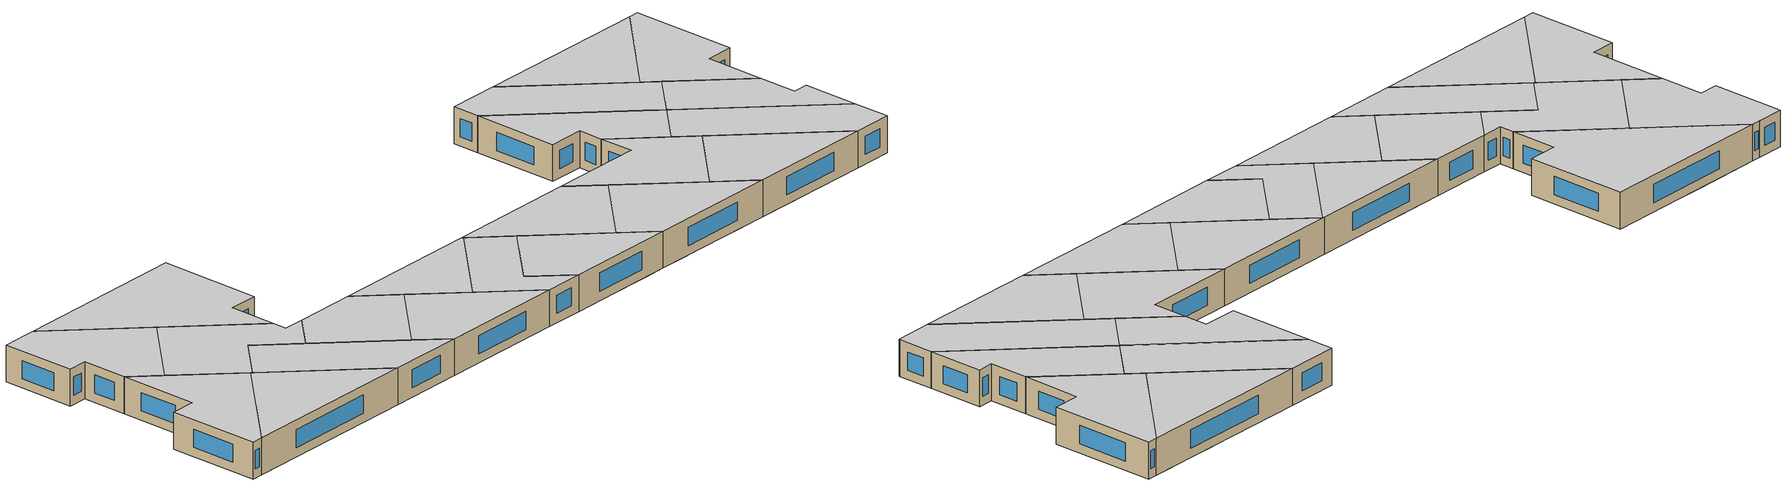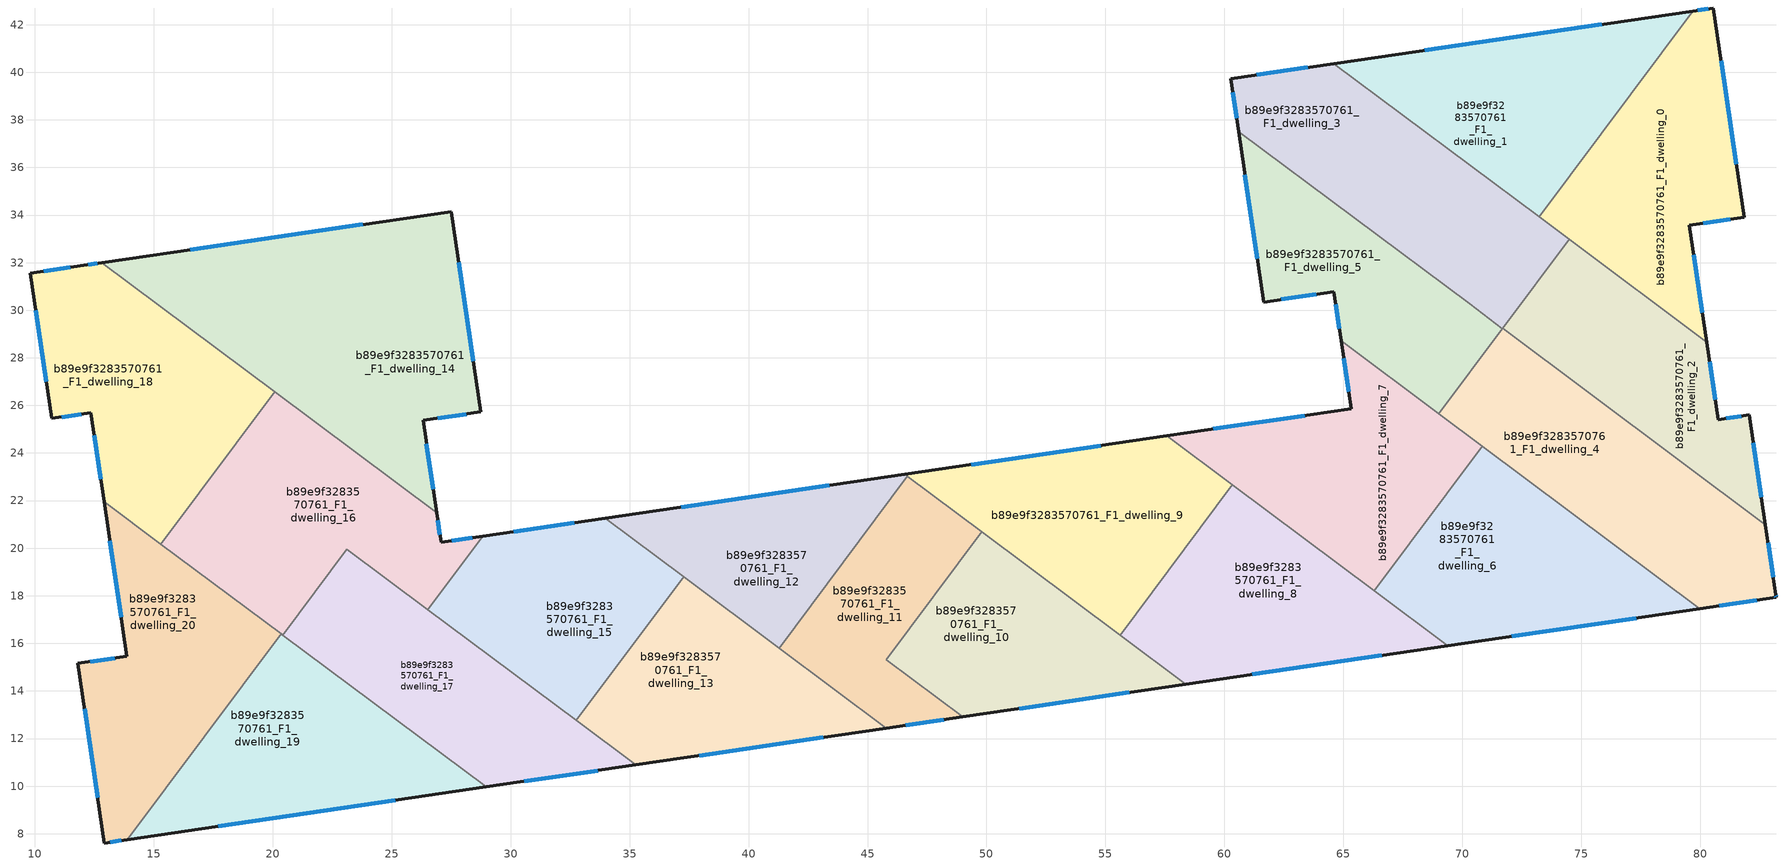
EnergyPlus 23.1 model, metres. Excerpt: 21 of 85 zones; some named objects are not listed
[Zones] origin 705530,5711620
b89e9f3283570761_F1_dwelling_0
 floor to b89e9f3283570761_F0_dwelling_0 (EU_floor_Construction): 80.55,42.7 81.84,33.9 79.55,33.56 78.46,40.95 79.68,42.57 z3
 floor to b89e9f3283570761_F0_dwelling_1 (EU_floor_Construction): 78.46,40.95 79.54,33.56 80.27,28.66 77.64,30.63 76.51,38.33 z3
 floor to b89e9f3283570761_F0_dwelling_3 (EU_floor_Construction): 74.69,35.89 75.19,32.45 73.22,33.92 z3
 floor to b89e9f3283570761_F0_dwelling_2 (EU_floor_Construction): 76.51,38.33 77.64,30.63 75.19,32.45 74.69,35.89 z3
 wall outside (EU_wall_Construction): 80.27,28.66 79.54,33.56 81.84,33.9 80.55,42.7 79.68,42.57 z3:6
 wall to b89e9f3283570761_F1_dwelling_1 (EU_wall_Construction): 79.68,42.57 73.22,33.92 z3:6
 wall to b89e9f3283570761_F1_dwelling_2 (EU_wall_Construction): 74.49,32.98 80.27,28.66 z3:6
 wall to b89e9f3283570761_F1_dwelling_3 (EU_wall_Construction): 73.22,33.92 74.49,32.98 z3:6
 window (EU_Window_Construction): 80.33,42.67 79.9,42.61 / 81.51,36.13 80.87,40.48 / 80.12,33.65 81.26,33.81 / 80.08,29.9 79.73,32.32 z3.76:5.24
 ceiling to b89e9f3283570761_F2_dwelling_0 (EU_floor_Construction): 80.27,28.66 79.54,33.56 81.84,33.9 80.55,42.7 79.68,42.57 73.22,33.92 z6
b89e9f3283570761_F1_dwelling_1
 floor to b89e9f3283570761_F0_dwelling_4 (EU_floor_Construction): 71.73,41.41 72.78,34.25 69.33,36.82 68.73,40.97 z3
 floor to b89e9f3283570761_F0_dwelling_0 (EU_floor_Construction): 79.68,42.57 78.46,40.95 78.26,42.37 z3
 floor to b89e9f3283570761_F0_dwelling_3 (EU_floor_Construction): 73.83,41.72 74.69,35.89 73.22,33.92 72.78,34.25 71.73,41.41 z3
 floor to b89e9f3283570761_F0_dwelling_5 (EU_floor_Construction): 68.73,40.97 69.33,36.82 65.78,39.48 65.63,40.51 z3
 floor to b89e9f3283570761_F0_dwelling_2 (EU_floor_Construction): 75.96,42.03 76.51,38.33 74.69,35.89 73.83,41.72 z3
 floor to b89e9f3283570761_F0_dwelling_6 (EU_floor_Construction): 65.63,40.51 65.78,39.48 64.59,40.36 z3
 floor to b89e9f3283570761_F0_dwelling_1 (EU_floor_Construction): 78.26,42.37 78.46,40.95 76.51,38.33 75.96,42.03 z3
 wall outside (EU_wall_Construction): 79.68,42.57 64.59,40.36 z3:6
 wall to b89e9f3283570761_F1_dwelling_3 (EU_wall_Construction): 64.59,40.36 73.22,33.92 z3:6
 window (EU_Window_Construction): 75.86,42.02 68.41,40.92 z3.76:5.24
 ceiling to b89e9f3283570761_F2_dwelling_1 (EU_floor_Construction): 73.22,33.92 79.68,42.57 64.59,40.36 z6
b89e9f3283570761_F1_dwelling_10
 floor to b89e9f3283570761_F0_dwelling_11 (EU_floor_Construction): 51.28,19.59 52.19,13.38 49.01,12.91 47.91,13.73 47.36,17.44 49.79,20.7 z3
 floor to b89e9f3283570761_F0_dwelling_10 (EU_floor_Construction): 56.14,15.96 56.43,14 52.19,13.38 51.28,19.59 z3
 floor to b89e9f3283570761_F0_dwelling_12 (EU_floor_Construction): 47.36,17.44 47.91,13.73 45.78,15.32 z3
 floor adiabatic (EU_floor_Construction): 58.38,14.29 56.43,14 56.14,15.96 z3
 wall outside (EU_wall_Construction): 49.01,12.91 58.38,14.29 z3:6
 wall to b89e9f3283570761_F1_dwelling_11 (EU_wall_Construction): 49.79,20.7 45.78,15.32 49.01,12.91 z3:6
 wall to b89e9f3283570761_F1_dwelling_9 (EU_wall_Construction): 55.62,16.34 49.79,20.7 z3:6
 wall to b89e9f3283570761_F1_dwelling_8 (EU_wall_Construction): 58.38,14.29 55.62,16.34 z3:6
 window (EU_Window_Construction): 51.37,13.26 56.01,13.94 z3.76:5.24
 ceiling to b89e9f3283570761_F2_dwelling_10 (EU_floor_Construction): 58.38,14.29 49.79,20.7 45.78,15.32 49.01,12.91 z6
b89e9f3283570761_F1_dwelling_11
 floor to b89e9f3283570761_F0_dwelling_12 (EU_floor_Construction): 46.57,22.88 47.36,17.44 45.78,15.32 47.91,13.73 48.05,12.77 45.79,12.44 43.61,14.06 43.02,18.13 z3
 floor adiabatic (EU_floor_Construction): 49.01,12.91 48.05,12.77 47.91,13.73 z3; 49.79,20.7 47.36,17.44 46.57,22.88 46.67,23.02 z3
 floor to b89e9f3283570761_F0_dwelling_13 (EU_floor_Construction): 43.02,18.13 43.61,14.06 41.29,15.8 z3
 wall outside (EU_wall_Construction): 45.79,12.44 49.01,12.91 z3:6
 wall to b89e9f3283570761_F1_dwelling_12 (EU_wall_Construction): 46.67,23.02 41.29,15.8 z3:6
 wall to b89e9f3283570761_F1_dwelling_13 (EU_wall_Construction): 41.29,15.8 45.79,12.44 z3:6
 wall to b89e9f3283570761_F1_dwelling_9 (EU_wall_Construction): 49.79,20.7 46.67,23.02 z3:6
 window (EU_Window_Construction): 46.61,12.56 48.19,12.79 z3.76:5.24
 ceiling to b89e9f3283570761_F2_dwelling_11 (EU_floor_Construction): 49.01,12.91 45.78,15.32 49.79,20.7 46.67,23.02 41.29,15.8 45.79,12.44 z6
b89e9f3283570761_F1_dwelling_12
 floor to b89e9f3283570761_F0_dwelling_13 (EU_floor_Construction): 42.38,22.49 43.02,18.13 41.29,15.8 38.89,17.59 38.26,21.88 z3
 floor to b89e9f3283570761_F0_dwelling_14 (EU_floor_Construction): 38.26,21.88 38.89,17.59 34.11,21.16 34.09,21.27 z3
 floor to b89e9f3283570761_F0_dwelling_12 (EU_floor_Construction): 46.53,23.1 46.57,22.88 43.02,18.13 42.38,22.49 z3
 floor adiabatic (EU_floor_Construction): 46.67,23.02 46.57,22.88 46.53,23.1 46.56,23.1 z3
 wall outside (EU_wall_Construction): 46.56,23.1 33.98,21.26 z3:6
 wall to b89e9f3283570761_F1_dwelling_15 (EU_wall_Construction): 33.98,21.26 37.27,18.8 z3:6
 wall to b89e9f3283570761_F1_dwelling_13 (EU_wall_Construction): 37.27,18.8 41.28,15.8 z3:6
 wall to b89e9f3283570761_F1_dwelling_9 (EU_wall_Construction): 46.67,23.02 46.56,23.1 z3:6
 window (EU_Window_Construction): 43.38,22.64 37.16,21.72 z3.76:5.24
 ceiling to b89e9f3283570761_F2_dwelling_12 (EU_floor_Construction): 41.29,15.8 46.67,23.02 46.56,23.1 33.98,21.26 z6
b89e9f3283570761_F1_dwelling_13
 floor to b89e9f3283570761_F0_dwelling_14 (EU_floor_Construction): 38.89,17.59 39.78,11.55 35.61,10.94 34.92,15.66 37.27,18.8 z3
 floor to b89e9f3283570761_F0_dwelling_13 (EU_floor_Construction): 43.61,14.06 43.89,12.16 39.78,11.55 38.89,17.59 z3
 floor to b89e9f3283570761_F0_dwelling_12 (EU_floor_Construction): 45.79,12.44 43.89,12.16 43.61,14.06 z3
 floor to b89e9f3283570761_F0_dwelling_15 (EU_floor_Construction): 34.92,15.66 35.61,10.94 35.26,10.89 32.76,12.76 z3
 wall outside (EU_wall_Construction): 35.26,10.89 45.79,12.44 z3:6
 wall to b89e9f3283570761_F1_dwelling_15 (EU_wall_Construction): 37.27,18.8 32.76,12.76 z3:6
 wall to b89e9f3283570761_F1_dwelling_17 (EU_wall_Construction): 32.76,12.76 35.26,10.89 z3:6
 window (EU_Window_Construction): 37.93,11.28 43.13,12.05 z3.76:5.24
 ceiling to b89e9f3283570761_F2_dwelling_13 (EU_floor_Construction): 45.79,12.44 37.27,18.8 32.76,12.76 35.26,10.89 z6
b89e9f3283570761_F1_dwelling_14
 floor to b89e9f3283570761_F0_dwelling_17 (EU_floor_Construction): 27.5,34.15 28.74,25.72 26.32,25.37 26.89,21.49 23.71,23.87 22.31,33.39 z3
 floor to b89e9f3283570761_F0_dwelling_18 (EU_floor_Construction): 22.31,33.39 23.71,23.87 19.51,27 18.65,32.85 18.68,32.85 z3
 floor to b89e9f3283570761_F0_dwelling_19 (EU_floor_Construction): 18.65,32.85 19.51,27 15.29,30.15 14.97,32.31 z3
 floor adiabatic (EU_floor_Construction): 18.68,32.85 18.65,32.85 14.97,32.31 15.29,30.15 12.82,32 z3
 wall outside (EU_wall_Construction): 26.89,21.49 26.32,25.37 28.74,25.72 27.5,34.15 12.82,32 z3:6
 wall to b89e9f3283570761_F1_dwelling_18 (EU_wall_Construction): 12.82,32 20.08,26.57 z3:6
 wall to b89e9f3283570761_F1_dwelling_16 (EU_wall_Construction): 20.08,26.57 26.89,21.49 z3:6
 window (EU_Window_Construction): 28.43,27.85 27.81,32.02 / 26.93,25.46 28.13,25.63 / 26.75,22.47 26.46,24.39 / 23.79,33.6 16.53,32.54 z3.76:5.24
 ceiling to b89e9f3283570761_F2_dwelling_14 (EU_floor_Construction): 26.89,21.49 26.32,25.37 28.74,25.72 27.5,34.15 12.82,32 z6
b89e9f3283570761_F1_dwelling_15
 floor to b89e9f3283570761_F0_dwelling_15 (EU_floor_Construction): 34.11,21.16 34.92,15.66 32.76,12.76 31.58,13.64 30.54,20.75 33.98,21.26 z3
 floor to b89e9f3283570761_F0_dwelling_16 (EU_floor_Construction): 30.54,20.75 31.58,13.64 27.61,16.6 27.33,18.5 28.82,20.5 z3
 floor to b89e9f3283570761_F0_dwelling_14 (EU_floor_Construction): 37.27,18.8 34.92,15.66 34.11,21.16 z3
 floor to b89e9f3283570761_F0_dwelling_17 (EU_floor_Construction): 27.33,18.5 27.61,16.6 26.52,17.42 z3
 wall outside (EU_wall_Construction): 33.98,21.26 28.82,20.5 z3:6
 wall to b89e9f3283570761_F1_dwelling_16 (EU_wall_Construction): 28.82,20.5 26.52,17.42 z3:6
 wall to b89e9f3283570761_F1_dwelling_17 (EU_wall_Construction): 26.52,17.42 32.76,12.76 z3:6
 window (EU_Window_Construction): 32.68,21.07 30.13,20.69 z3.76:5.24
 ceiling to b89e9f3283570761_F2_dwelling_15 (EU_floor_Construction): 32.76,12.76 37.27,18.8 33.98,21.26 28.82,20.5 26.52,17.42 z6
b89e9f3283570761_F1_dwelling_16
 floor to b89e9f3283570761_F0_dwelling_18 (EU_floor_Construction): 23.71,23.87 24.42,18.98 23.12,19.96 20.96,17.07 19.65,26 20.08,26.58 z3
 floor to b89e9f3283570761_F0_dwelling_19 (EU_floor_Construction): 19.65,26 20.96,17.07 20.43,16.35 16.93,18.96 16.51,21.8 z3
 floor to b89e9f3283570761_F0_dwelling_17 (EU_floor_Construction): 26.89,21.49 27.33,18.5 26.52,17.42 24.42,18.98 23.71,23.87 z3
 floor to b89e9f3283570761_F0_dwelling_20 (EU_floor_Construction): 16.51,21.8 16.93,18.96 15.3,20.18 z3
 floor to b89e9f3283570761_F0_dwelling_16 (EU_floor_Construction): 28.82,20.5 27.33,18.5 26.89,21.49 27.08,20.24 z3
 wall outside (EU_wall_Construction): 28.82,20.5 27.08,20.24 26.89,21.49 z3:6
 wall to b89e9f3283570761_F1_dwelling_17 (EU_wall_Construction): 20.43,16.35 23.12,19.96 26.52,17.42 z3:6
 wall to b89e9f3283570761_F1_dwelling_18 (EU_wall_Construction): 20.08,26.58 15.3,20.17 z3:6
 wall to b89e9f3283570761_F1_dwelling_20 (EU_wall_Construction): 15.3,20.17 20.35,16.4 z3:6
 wall to b89e9f3283570761_F1_dwelling_19 (EU_wall_Construction): 20.35,16.4 20.43,16.35 z3:6
 window (EU_Window_Construction): 27.03,20.56 26.94,21.17 / 28.38,20.44 27.52,20.31 z3.76:5.24
 ceiling to b89e9f3283570761_F2_dwelling_16 (EU_floor_Construction): 26.52,17.42 28.82,20.5 27.08,20.24 26.89,21.49 20.08,26.58 15.3,20.17 20.43,16.35 23.12,19.96 z6
b89e9f3283570761_F1_dwelling_17
 floor to b89e9f3283570761_F0_dwelling_16 (EU_floor_Construction): 31.58,13.64 32.05,10.42 28.97,9.97 28.53,10.3 27.61,16.6 z3
 floor to b89e9f3283570761_F0_dwelling_17 (EU_floor_Construction): 27.61,16.6 28.53,10.3 25.35,12.67 24.42,18.98 z3
 floor to b89e9f3283570761_F0_dwelling_15 (EU_floor_Construction): 35.26,10.89 32.05,10.42 31.58,13.64 z3
 floor to b89e9f3283570761_F0_dwelling_19 (EU_floor_Construction): 20.96,17.07 21.15,15.81 20.43,16.35 z3
 floor to b89e9f3283570761_F0_dwelling_18 (EU_floor_Construction): 24.42,18.98 25.35,12.67 21.15,15.81 20.96,17.07 23.12,19.96 z3
 wall outside (EU_wall_Construction): 28.97,9.97 35.26,10.89 z3:6
 wall to b89e9f3283570761_F1_dwelling_19 (EU_wall_Construction): 20.43,16.35 28.97,9.97 z3:6
 window (EU_Window_Construction): 30.56,10.2 33.67,10.66 z3.76:5.24
 ceiling to b89e9f3283570761_F2_dwelling_17 (EU_floor_Construction): 35.26,10.89 23.12,19.96 20.43,16.35 28.97,9.97 z6
b89e9f3283570761_F1_dwelling_18
 floor to b89e9f3283570761_F0_dwelling_20 (EU_floor_Construction): 15.29,30.15 16.51,21.8 15.3,20.17 12.91,21.96 12.43,25.24 12.41,25.35 12.39,25.52 12.36,25.68 10.72,25.45 9.82,31.55 12.07,31.89 12.82,32 z3
 floor to b89e9f3283570761_F0_dwelling_19 (EU_floor_Construction): 19.51,27 19.65,26 16.51,21.8 15.29,30.15 z3
 floor to b89e9f3283570761_F0_dwelling_18 (EU_floor_Construction): 20.08,26.57 19.65,26 19.51,27 z3
 wall outside (EU_wall_Construction): 12.82,32 12.07,31.89 9.82,31.55 10.72,25.45 12.36,25.68 12.91,21.96 z3:6
 wall to b89e9f3283570761_F1_dwelling_20 (EU_wall_Construction): 12.91,21.96 15.3,20.18 z3:6
 window (EU_Window_Construction): 11.13,25.51 11.95,25.62 / 10.05,30.01 10.49,26.99 / 11.5,31.8 10.39,31.63 / 12.63,31.97 12.26,31.91 / 12.5,24.74 12.77,22.9 z3.76:5.24
 ceiling to b89e9f3283570761_F2_dwelling_18 (EU_floor_Construction): 15.3,20.17 20.08,26.58 12.82,32 12.07,31.89 9.82,31.55 10.72,25.45 12.36,25.68 12.91,21.96 z6
b89e9f3283570761_F1_dwelling_19
 floor to b89e9f3283570761_F0_dwelling_19 (EU_floor_Construction): 21.15,15.81 22.15,8.97 18.48,8.43 17.81,13 20.35,16.41 z3
 floor to b89e9f3283570761_F0_dwelling_21 (EU_floor_Construction): 15.83,10.34 16.16,8.08 13.89,7.75 z3
 floor to b89e9f3283570761_F0_dwelling_18 (EU_floor_Construction): 25.35,12.67 25.82,9.5 22.15,8.97 21.15,15.81 z3
 floor adiabatic (EU_floor_Construction): 28.97,9.97 25.82,9.5 25.35,12.67 z3
 floor to b89e9f3283570761_F0_dwelling_20 (EU_floor_Construction): 17.81,13 18.48,8.43 16.16,8.08 15.83,10.34 z3
 wall outside (EU_wall_Construction): 13.89,7.75 28.97,9.97 z3:6
 wall to b89e9f3283570761_F1_dwelling_20 (EU_wall_Construction): 20.35,16.41 13.89,7.75 z3:6
 window (EU_Window_Construction): 17.71,8.31 25.16,9.41 z3.76:5.24
 ceiling to b89e9f3283570761_F2_dwelling_19 (EU_floor_Construction): 28.97,9.97 20.35,16.41 13.89,7.75 z6
b89e9f3283570761_F1_dwelling_2
 floor to b89e9f3283570761_F0_dwelling_1 (EU_floor_Construction): 80.27,28.66 80.75,25.4 82.05,25.6 82.73,20.98 78.6,24.07 77.64,30.63 z3
 floor adiabatic (EU_floor_Construction): 77.64,30.63 78.6,24.07 76.15,25.9 75.19,32.45 z3; 73.22,31.28 73.75,27.7 71.69,29.23 z3
 floor to b89e9f3283570761_F0_dwelling_3 (EU_floor_Construction): 75.19,32.45 76.15,25.9 73.75,27.7 73.22,31.28 74.49,32.98 z3
 wall outside (EU_wall_Construction): 82.73,20.98 82.05,25.6 80.75,25.4 80.27,28.66 z3:6
 wall to b89e9f3283570761_F1_dwelling_4 (EU_wall_Construction): 71.69,29.23 82.73,20.98 z3:6
 wall to b89e9f3283570761_F1_dwelling_3 (EU_wall_Construction): 74.49,32.98 71.69,29.23 z3:6
 window (EU_Window_Construction): 80.63,26.23 80.39,27.84 / 81.72,25.55 81.08,25.45 / 82.56,22.15 82.23,24.43 z3.76:5.24
 ceiling to b89e9f3283570761_F2_dwelling_2 (EU_floor_Construction): 82.73,20.98 82.05,25.6 80.75,25.4 80.27,28.66 74.49,32.98 71.69,29.23 z6
b89e9f3283570761_F1_dwelling_20
 floor to b89e9f3283570761_F0_dwelling_21 (EU_floor_Construction): 15.05,15.62 15.83,10.34 13.89,7.75 12.93,7.61 11.82,15.16 13.88,15.45 z3
 floor to b89e9f3283570761_F0_dwelling_20 (EU_floor_Construction): 16.93,18.96 17.81,13 15.83,10.34 15.05,15.62 13.88,15.46 13.04,21.12 13.03,21.18 13.01,21.29 12.91,21.96 z3
 floor to b89e9f3283570761_F0_dwelling_19 (EU_floor_Construction): 20.35,16.4 17.81,13 16.93,18.96 z3
 wall outside (EU_wall_Construction): 12.91,21.96 13.88,15.46 11.82,15.16 12.93,7.61 13.89,7.75 z3:6
 window (EU_Window_Construction): 13.17,7.65 13.65,7.72 / 12.1,13.25 12.65,9.52 / 13.36,15.38 12.34,15.23 / 13.16,20.31 13.63,17.1 z3.76:5.24
 ceiling to b89e9f3283570761_F2_dwelling_20 (EU_floor_Construction): 13.89,7.75 20.35,16.41 12.91,21.96 13.88,15.46 11.82,15.16 12.93,7.61 z6
b89e9f3283570761_F1_dwelling_3
 floor to b89e9f3283570761_F0_dwelling_6 (EU_floor_Construction): 65.78,39.48 66.74,32.92 60.6,37.51 60.27,39.73 64.59,40.36 z3
 floor to b89e9f3283570761_F0_dwelling_3 (EU_floor_Construction): 74.49,32.98 73.22,31.28 72.78,34.25 z3
 floor to b89e9f3283570761_F0_dwelling_4 (EU_floor_Construction): 72.78,34.25 73.22,31.28 71.69,29.23 70.3,30.27 69.33,36.82 z3
 floor adiabatic (EU_floor_Construction): 69.33,36.82 70.3,30.27 66.74,32.92 65.78,39.48 z3
 wall outside (EU_wall_Construction): 64.59,40.36 60.27,39.73 60.6,37.51 z3:6
 wall to b89e9f3283570761_F1_dwelling_5 (EU_wall_Construction): 60.6,37.51 70.3,30.26 71.68,29.22 z3:6
 window (EU_Window_Construction): 60.35,39.17 60.51,38.07 / 63.5,40.2 61.36,39.89 z3.76:5.24
 ceiling to b89e9f3283570761_F2_dwelling_3 (EU_floor_Construction): 71.69,29.23 74.49,32.98 64.59,40.36 60.27,39.73 60.6,37.51 z6
b89e9f3283570761_F1_dwelling_4
 floor to b89e9f3283570761_F0_dwelling_2 (EU_floor_Construction): 78.6,24.07 79.52,17.79 77.08,19.62 76.16,25.89 z3
 floor to b89e9f3283570761_F0_dwelling_1 (EU_floor_Construction): 82.73,20.98 83.18,17.93 79.97,17.46 79.52,17.79 78.6,24.07 z3
 floor adiabatic (EU_floor_Construction): 76.16,25.89 77.08,19.62 69.01,25.64 71.69,29.23 z3
 wall outside (EU_wall_Construction): 79.97,17.46 83.18,17.93 83.17,18.03 82.73,20.98 z3:6
 wall to b89e9f3283570761_F1_dwelling_6 (EU_wall_Construction): 70.82,24.29 79.97,17.46 z3:6
 wall to b89e9f3283570761_F1_dwelling_5 (EU_wall_Construction): 71.68,29.22 69.01,25.64 z3:6
 wall to b89e9f3283570761_F1_dwelling_7 (EU_wall_Construction): 69.01,25.64 70.82,24.29 z3:6
 window (EU_Window_Construction): 83.06,18.78 82.84,20.24 / 83.18,17.96 83.17,18.01 / 80.78,17.58 82.37,17.81 z3.76:5.24
 ceiling to b89e9f3283570761_F2_dwelling_4 (EU_floor_Construction): 83.18,17.93 83.17,18.03 82.73,20.98 71.69,29.23 69.01,25.64 79.97,17.46 z6
b89e9f3283570761_F1_dwelling_5
 floor to b89e9f3283570761_F0_dwelling_5 (EU_floor_Construction): 70.3,30.27 70.65,27.84 69.01,25.64 67.67,26.65 66.74,32.92 z3
 floor to b89e9f3283570761_F0_dwelling_6 (EU_floor_Construction): 66.74,32.92 67.67,26.65 64.91,28.71 64.6,30.77 61.65,30.34 60.6,37.51 z3
 floor to b89e9f3283570761_F0_dwelling_4 (EU_floor_Construction): 71.68,29.22 70.65,27.84 70.3,30.26 70.33,30.24 z3
 wall outside (EU_wall_Construction): 60.6,37.51 61.65,30.34 64.6,30.77 64.91,28.71 z3:6
 wall to b89e9f3283570761_F1_dwelling_7 (EU_wall_Construction): 64.91,28.71 69.01,25.64 z3:6
 window (EU_Window_Construction): 64.68,30.25 64.83,29.23 / 62.4,30.45 63.85,30.66 / 60.86,35.7 61.38,32.15 z3.76:5.24
 ceiling to b89e9f3283570761_F2_dwelling_5 (EU_floor_Construction): 69.01,25.64 71.69,29.22 70.3,30.26 60.6,37.51 61.65,30.34 64.6,30.77 64.91,28.71 z6
b89e9f3283570761_F1_dwelling_6
 floor to b89e9f3283570761_F0_dwelling_3 (EU_floor_Construction): 77.08,19.62 77.45,17.09 75.35,16.78 74.67,21.42 z3
 floor to b89e9f3283570761_F0_dwelling_4 (EU_floor_Construction): 74.67,21.42 75.35,16.78 72.34,16.34 71.22,23.99 z3
 floor to b89e9f3283570761_F0_dwelling_5 (EU_floor_Construction): 71.22,23.99 72.34,16.34 69.39,15.9 69.23,16.02 68.47,21.14 70.82,24.29 z3
 floor adiabatic (EU_floor_Construction): 79.97,17.46 77.45,17.09 77.08,19.62 z3
 floor to b89e9f3283570761_F0_dwelling_7 (EU_floor_Construction): 66.42,18.39 66.47,18.08 66.29,18.22 z3
 floor to b89e9f3283570761_F0_dwelling_6 (EU_floor_Construction): 68.47,21.14 69.23,16.02 66.47,18.08 66.42,18.39 z3
 wall outside (EU_wall_Construction): 69.39,15.9 79.97,17.46 z3:6
 wall to b89e9f3283570761_F1_dwelling_7 (EU_wall_Construction): 70.82,24.29 66.29,18.22 z3:6
 wall to b89e9f3283570761_F1_dwelling_8 (EU_wall_Construction): 66.29,18.22 69.39,15.9 z3:6
 window (EU_Window_Construction): 72.07,16.3 77.3,17.06 z3.76:5.24
 ceiling to b89e9f3283570761_F2_dwelling_6 (EU_floor_Construction): 79.97,17.46 70.82,24.29 66.29,18.22 69.39,15.9 z6
b89e9f3283570761_F1_dwelling_7
 floor to b89e9f3283570761_F0_dwelling_7 (EU_floor_Construction): 65.33,25.86 66.42,18.39 66.29,18.22 63.41,20.37 62.66,25.47 z3
 floor to b89e9f3283570761_F0_dwelling_8 (EU_floor_Construction): 62.66,25.47 63.41,20.37 59.31,23.43 59.09,24.94 z3
 floor to b89e9f3283570761_F0_dwelling_6 (EU_floor_Construction): 67.67,26.65 68.47,21.14 66.42,18.39 64.91,28.71 z3
 floor to b89e9f3283570761_F0_dwelling_5 (EU_floor_Construction): 70.82,24.29 68.47,21.14 67.67,26.65 z3
 floor to b89e9f3283570761_F0_dwelling_9 (EU_floor_Construction): 59.09,24.94 59.31,23.43 57.58,24.72 z3
 wall outside (EU_wall_Construction): 64.91,28.71 65.33,25.86 57.58,24.72 z3:6
 wall to b89e9f3283570761_F1_dwelling_9 (EU_wall_Construction): 57.58,24.72 60.34,22.66 z3:6
 wall to b89e9f3283570761_F1_dwelling_8 (EU_wall_Construction): 60.34,22.66 66.29,18.22 z3:6
 window (EU_Window_Construction): 65.01,27.99 65.22,26.58 / 63.37,25.57 59.54,25.01 z3.76:5.24
 ceiling to b89e9f3283570761_F2_dwelling_7 (EU_floor_Construction): 66.29,18.22 70.82,24.29 64.91,28.71 65.33,25.86 57.58,24.72 z6
b89e9f3283570761_F1_dwelling_8
 floor to b89e9f3283570761_F0_dwelling_8 (EU_floor_Construction): 63.41,20.37 64.18,15.14 60.61,14.61 59.57,21.64 60.33,22.66 z3
 floor to b89e9f3283570761_F0_dwelling_7 (EU_floor_Construction): 66.47,18.08 66.84,15.53 64.18,15.14 63.41,20.37 z3
 floor to b89e9f3283570761_F0_dwelling_9 (EU_floor_Construction): 59.57,21.64 60.61,14.61 58.38,14.29 56.14,15.96 56.01,16.86 z3
 floor to b89e9f3283570761_F0_dwelling_10 (EU_floor_Construction): 56.01,16.86 56.14,15.96 55.62,16.34 z3
 floor to b89e9f3283570761_F0_dwelling_5 (EU_floor_Construction): 69.39,15.9 69.25,15.88 69.23,16.02 z3
 floor to b89e9f3283570761_F0_dwelling_6 (EU_floor_Construction): 69.23,16.02 69.25,15.88 66.84,15.53 66.47,18.08 z3
 wall outside (EU_wall_Construction): 58.38,14.29 69.39,15.9 z3:6
 wall to b89e9f3283570761_F1_dwelling_9 (EU_wall_Construction): 60.33,22.66 55.62,16.34 z3:6
 window (EU_Window_Construction): 61.16,14.69 66.6,15.49 z3.76:5.24
 ceiling to b89e9f3283570761_F2_dwelling_8 (EU_floor_Construction): 69.39,15.9 60.33,22.66 55.62,16.34 58.38,14.29 z6
b89e9f3283570761_F1_dwelling_9
 floor to b89e9f3283570761_F0_dwelling_8 (EU_floor_Construction): 60.33,22.66 59.57,21.64 59.31,23.43 z3
 floor adiabatic (EU_floor_Construction): 59.31,23.43 59.57,21.64 55.62,16.34 46.56,23.1 57.58,24.72 z3
 wall outside (EU_wall_Construction): 57.58,24.72 46.56,23.1 z3:6
 window (EU_Window_Construction): 54.79,24.31 49.35,23.51 z3.76:5.24
 ceiling to b89e9f3283570761_F2_dwelling_9 (EU_floor_Construction): 55.62,16.34 60.33,22.66 57.58,24.72 46.56,23.1 z6
[Building]
EU S2 Campaign: North Axis=0; Terrain=City; Solar Distribution=FullExterior
[Site:Location]
London: Latitude=51.5; Longitude=-0.5; Time Zone=0; Elevation=25
[SizingPeriod:WeatherFileDays]
AnnualSizingPeriod: Begin Month=1; Begin Day of Month=1; End Month=12; End Day of Month=31; Day of Week for Start Day=Monday; Use Weather File Daylight Saving Period=No; Use Weather File Rain and Snow Indicators=No
[MATERIAL]
EU_InternalMass_Material: Roughness=MediumRough; Thickness=0.1; Conductivity=1; Density=1800; Specific Heat=900; Thermal Absorptance=0.9; Solar Absorptance=0.7; Visible Absorptance=0.7
[MATERIAL:NOMASS] Roughness=MediumRough; Thermal Absorptance=0.9; Solar Absorptance=0.7; Visible Absorptance=0.7
Name | Thermal Resistance
EU_wall_NoMass | 0.655885
EU_floor_NoMass | 2.16442
[WINDOWMATERIAL:SIMPLEGLAZINGSYSTEM]
EU_Window_SimpleGlazing: UFactor=2.91071; Solar Heat Gain Coefficient=0.76; Visible Transmittance=0.76
[CONSTRUCTION]
EU_wall_Construction: EU_wall_NoMass
EU_floor_Construction: EU_floor_NoMass
EU_Window_Construction: EU_Window_SimpleGlazing
EU_InternalMass_Construction: EU_InternalMass_Material
[ZONE] Type=1; Multiplier=1; Ceiling Height=autocalculate; Floor Area=autocalculate; Part of Total Floor Area=Yes
Name | Volume
b89e9f3283570761_F1_dwelling_0 | 174.327
b89e9f3283570761_F1_dwelling_1 | 174.316
b89e9f3283570761_F1_dwelling_10 | 148.386
b89e9f3283570761_F1_dwelling_11 | 125.028
b89e9f3283570761_F1_dwelling_12 | 125.012
b89e9f3283570761_F1_dwelling_13 | 155.695
b89e9f3283570761_F1_dwelling_14 | 293.762
b89e9f3283570761_F1_dwelling_15 | 155.704
b89e9f3283570761_F1_dwelling_16 | 195.464
b89e9f3283570761_F1_dwelling_17 | 174.323
b89e9f3283570761_F1_dwelling_18 | 195.461
b89e9f3283570761_F1_dwelling_19 | 174.329
b89e9f3283570761_F1_dwelling_2 | 149.977
b89e9f3283570761_F1_dwelling_20 | 174.321
b89e9f3283570761_F1_dwelling_3 | 198.524
b89e9f3283570761_F1_dwelling_4 | 199.452
b89e9f3283570761_F1_dwelling_5 | 150.392
b89e9f3283570761_F1_dwelling_6 | 173.719
b89e9f3283570761_F1_dwelling_7 | 173.716
b89e9f3283570761_F1_dwelling_8 | 174.324
b89e9f3283570761_F1_dwelling_9 | 174.305
[INTERNALMASS] Construction=EU_InternalMass_Construction
Name | Zone or ZoneList | Surface Area
b89e9f3283570761_F1_dwelling_0_EU_InternalMass | b89e9f3283570761_F1_dwelling_0 | 58.1088
b89e9f3283570761_F1_dwelling_1_EU_InternalMass | b89e9f3283570761_F1_dwelling_1 | 58.1073
b89e9f3283570761_F1_dwelling_2_EU_InternalMass | b89e9f3283570761_F1_dwelling_2 | 50.0302
b89e9f3283570761_F1_dwelling_3_EU_InternalMass | b89e9f3283570761_F1_dwelling_3 | 66.1739
b89e9f3283570761_F1_dwelling_4_EU_InternalMass | b89e9f3283570761_F1_dwelling_4 | 66.4837
b89e9f3283570761_F1_dwelling_5_EU_InternalMass | b89e9f3283570761_F1_dwelling_5 | 50.1363
b89e9f3283570761_F1_dwelling_6_EU_InternalMass | b89e9f3283570761_F1_dwelling_6 | 57.9041
b89e9f3283570761_F1_dwelling_7_EU_InternalMass | b89e9f3283570761_F1_dwelling_7 | 57.9049
b89e9f3283570761_F1_dwelling_8_EU_InternalMass | b89e9f3283570761_F1_dwelling_8 | 58.1085
b89e9f3283570761_F1_dwelling_9_EU_InternalMass | b89e9f3283570761_F1_dwelling_9 | 58.104
b89e9f3283570761_F1_dwelling_10_EU_InternalMass | b89e9f3283570761_F1_dwelling_10 | 49.4636
b89e9f3283570761_F1_dwelling_11_EU_InternalMass | b89e9f3283570761_F1_dwelling_11 | 41.6757
b89e9f3283570761_F1_dwelling_12_EU_InternalMass | b89e9f3283570761_F1_dwelling_12 | 41.6721
b89e9f3283570761_F1_dwelling_13_EU_InternalMass | b89e9f3283570761_F1_dwelling_13 | 51.8978
b89e9f3283570761_F1_dwelling_14_EU_InternalMass | b89e9f3283570761_F1_dwelling_14 | 97.9169
b89e9f3283570761_F1_dwelling_15_EU_InternalMass | b89e9f3283570761_F1_dwelling_15 | 51.9023
b89e9f3283570761_F1_dwelling_16_EU_InternalMass | b89e9f3283570761_F1_dwelling_16 | 65.1546
b89e9f3283570761_F1_dwelling_17_EU_InternalMass | b89e9f3283570761_F1_dwelling_17 | 58.1075
b89e9f3283570761_F1_dwelling_18_EU_InternalMass | b89e9f3283570761_F1_dwelling_18 | 65.1526
b89e9f3283570761_F1_dwelling_19_EU_InternalMass | b89e9f3283570761_F1_dwelling_19 | 58.1125
b89e9f3283570761_F1_dwelling_20_EU_InternalMass | b89e9f3283570761_F1_dwelling_20 | 58.1061
[OTHEREQUIPMENT] Fuel Type=Electricity; Design Level Calculation Method=Watts/Area; Power per Zone Floor Area=1; Fraction Latent=0; Fraction Radiant=0; Fraction Lost=0; Carbon Dioxide Generation Rate=0; EndUse Subcategory=EU_Step8_InternalGains
Name | Zone or ZoneList or Space or SpaceList | Schedule
EU_Step8_InternalGain_b89e9f3283570761_F1_dwelling_0_f000 | b89e9f3283570761_F1_dwelling_0 | EU_Step8_GainSchedule_b89e9f3283570761_F1_dwelling_0_f000
EU_Step8_InternalGain_b89e9f3283570761_F1_dwelling_1_f000 | b89e9f3283570761_F1_dwelling_1 | EU_Step8_GainSchedule_b89e9f3283570761_F1_dwelling_1_f000
EU_Step8_InternalGain_b89e9f3283570761_F1_dwelling_2_f000 | b89e9f3283570761_F1_dwelling_2 | EU_Step8_GainSchedule_b89e9f3283570761_F1_dwelling_2_f000
EU_Step8_InternalGain_b89e9f3283570761_F1_dwelling_3_f000 | b89e9f3283570761_F1_dwelling_3 | EU_Step8_GainSchedule_b89e9f3283570761_F1_dwelling_3_f000
EU_Step8_InternalGain_b89e9f3283570761_F1_dwelling_4_f000 | b89e9f3283570761_F1_dwelling_4 | EU_Step8_GainSchedule_b89e9f3283570761_F1_dwelling_4_f000
EU_Step8_InternalGain_b89e9f3283570761_F1_dwelling_5_f000 | b89e9f3283570761_F1_dwelling_5 | EU_Step8_GainSchedule_b89e9f3283570761_F1_dwelling_5_f000
EU_Step8_InternalGain_b89e9f3283570761_F1_dwelling_6_f000 | b89e9f3283570761_F1_dwelling_6 | EU_Step8_GainSchedule_b89e9f3283570761_F1_dwelling_6_f000
EU_Step8_InternalGain_b89e9f3283570761_F1_dwelling_7_f000 | b89e9f3283570761_F1_dwelling_7 | EU_Step8_GainSchedule_b89e9f3283570761_F1_dwelling_7_f000
EU_Step8_InternalGain_b89e9f3283570761_F1_dwelling_8_f000 | b89e9f3283570761_F1_dwelling_8 | EU_Step8_GainSchedule_b89e9f3283570761_F1_dwelling_8_f000
EU_Step8_InternalGain_b89e9f3283570761_F1_dwelling_9_f000 | b89e9f3283570761_F1_dwelling_9 | EU_Step8_GainSchedule_b89e9f3283570761_F1_dwelling_9_f000
EU_Step8_InternalGain_b89e9f3283570761_F1_dwelling_10_f000 | b89e9f3283570761_F1_dwelling_10 | EU_Step8_GainSchedule_b89e9f3283570761_F1_dwelling_10_f000
EU_Step8_InternalGain_b89e9f3283570761_F1_dwelling_11_f000 | b89e9f3283570761_F1_dwelling_11 | EU_Step8_GainSchedule_b89e9f3283570761_F1_dwelling_11_f000
EU_Step8_InternalGain_b89e9f3283570761_F1_dwelling_12_f000 | b89e9f3283570761_F1_dwelling_12 | EU_Step8_GainSchedule_b89e9f3283570761_F1_dwelling_12_f000
EU_Step8_InternalGain_b89e9f3283570761_F1_dwelling_13_f000 | b89e9f3283570761_F1_dwelling_13 | EU_Step8_GainSchedule_b89e9f3283570761_F1_dwelling_13_f000
EU_Step8_InternalGain_b89e9f3283570761_F1_dwelling_14_f000 | b89e9f3283570761_F1_dwelling_14 | EU_Step8_GainSchedule_b89e9f3283570761_F1_dwelling_14_f000
EU_Step8_InternalGain_b89e9f3283570761_F1_dwelling_15_f000 | b89e9f3283570761_F1_dwelling_15 | EU_Step8_GainSchedule_b89e9f3283570761_F1_dwelling_15_f000
EU_Step8_InternalGain_b89e9f3283570761_F1_dwelling_16_f000 | b89e9f3283570761_F1_dwelling_16 | EU_Step8_GainSchedule_b89e9f3283570761_F1_dwelling_16_f000
EU_Step8_InternalGain_b89e9f3283570761_F1_dwelling_17_f000 | b89e9f3283570761_F1_dwelling_17 | EU_Step8_GainSchedule_b89e9f3283570761_F1_dwelling_17_f000
EU_Step8_InternalGain_b89e9f3283570761_F1_dwelling_18_f000 | b89e9f3283570761_F1_dwelling_18 | EU_Step8_GainSchedule_b89e9f3283570761_F1_dwelling_18_f000
EU_Step8_InternalGain_b89e9f3283570761_F1_dwelling_19_f000 | b89e9f3283570761_F1_dwelling_19 | EU_Step8_GainSchedule_b89e9f3283570761_F1_dwelling_19_f000
EU_Step8_InternalGain_b89e9f3283570761_F1_dwelling_20_f000 | b89e9f3283570761_F1_dwelling_20 | EU_Step8_GainSchedule_b89e9f3283570761_F1_dwelling_20_f000
[ZONEVENTILATION:DESIGNFLOWRATE] Schedule=EU_AlwaysOn; Design Flow Rate Calculation Method=AirChanges/Hour; Air Changes per Hour=0.462017; Ventilation Type=Natural; Fan Pressure Rise=0; Fan Total Efficiency=1; Constant Term Coefficient=1; Temperature Term Coefficient=0; Velocity Term Coefficient=0; Velocity Squared Term Coefficient=0; Minimum Indoor Temperature=-100; Maximum Indoor Temperature=100; Delta Temperature=-100; Minimum Outdoor Temperature=-100; Maximum Outdoor Temperature=100; Maximum Wind Speed=40
Name | Zone or ZoneList or Space or SpaceList
EU_ConstantAir_b89e9f3283570761_F1_dwelling_0 | b89e9f3283570761_F1_dwelling_0
EU_ConstantAir_b89e9f3283570761_F1_dwelling_1 | b89e9f3283570761_F1_dwelling_1
EU_ConstantAir_b89e9f3283570761_F1_dwelling_2 | b89e9f3283570761_F1_dwelling_2
EU_ConstantAir_b89e9f3283570761_F1_dwelling_3 | b89e9f3283570761_F1_dwelling_3
EU_ConstantAir_b89e9f3283570761_F1_dwelling_4 | b89e9f3283570761_F1_dwelling_4
EU_ConstantAir_b89e9f3283570761_F1_dwelling_5 | b89e9f3283570761_F1_dwelling_5
EU_ConstantAir_b89e9f3283570761_F1_dwelling_6 | b89e9f3283570761_F1_dwelling_6
EU_ConstantAir_b89e9f3283570761_F1_dwelling_7 | b89e9f3283570761_F1_dwelling_7
EU_ConstantAir_b89e9f3283570761_F1_dwelling_8 | b89e9f3283570761_F1_dwelling_8
EU_ConstantAir_b89e9f3283570761_F1_dwelling_9 | b89e9f3283570761_F1_dwelling_9
EU_ConstantAir_b89e9f3283570761_F1_dwelling_10 | b89e9f3283570761_F1_dwelling_10
EU_ConstantAir_b89e9f3283570761_F1_dwelling_11 | b89e9f3283570761_F1_dwelling_11
EU_ConstantAir_b89e9f3283570761_F1_dwelling_12 | b89e9f3283570761_F1_dwelling_12
EU_ConstantAir_b89e9f3283570761_F1_dwelling_13 | b89e9f3283570761_F1_dwelling_13
EU_ConstantAir_b89e9f3283570761_F1_dwelling_14 | b89e9f3283570761_F1_dwelling_14
EU_ConstantAir_b89e9f3283570761_F1_dwelling_15 | b89e9f3283570761_F1_dwelling_15
EU_ConstantAir_b89e9f3283570761_F1_dwelling_16 | b89e9f3283570761_F1_dwelling_16
EU_ConstantAir_b89e9f3283570761_F1_dwelling_17 | b89e9f3283570761_F1_dwelling_17
EU_ConstantAir_b89e9f3283570761_F1_dwelling_18 | b89e9f3283570761_F1_dwelling_18
EU_ConstantAir_b89e9f3283570761_F1_dwelling_19 | b89e9f3283570761_F1_dwelling_19
EU_ConstantAir_b89e9f3283570761_F1_dwelling_20 | b89e9f3283570761_F1_dwelling_20
[HVACTEMPLATE:ZONE:IDEALLOADSAIRSYSTEM] System Availability Schedule=EU_AlwaysOn; Maximum Heating Supply Air Temperature=50; Minimum Cooling Supply Air Temperature=13; Maximum Heating Supply Air Humidity Ratio=0.0156; Minimum Cooling Supply Air Humidity Ratio=0.0077; Heating Limit=NoLimit; Cooling Limit=NoLimit; Heating Availability Schedule=EU_AlwaysOn; Cooling Availability Schedule=EU_CoolingOff; Dehumidification Control Type=ConstantSensibleHeatRatio; Cooling Sensible Heat Ratio=0.7; Dehumidification Setpoint=60; Humidification Control Type=None; Humidification Setpoint=30; Outdoor Air Method=None; Outdoor Air Flow Rate per Person=0.00944; Outdoor Air Flow Rate per Zone Floor Area=0; Outdoor Air Flow Rate per Zone=0; Demand Controlled Ventilation Type=None; Outdoor Air Economizer Type=NoEconomizer; Heat Recovery Type=None; Sensible Heat Recovery Effectiveness=0.7; Latent Heat Recovery Effectiveness=0.65
Name | Template Thermostat
b89e9f3283570761_F1_dwelling_0 | EU_HeatOnly_b89e9f3283570761_F1_dwelling_0
b89e9f3283570761_F1_dwelling_1 | EU_HeatOnly_b89e9f3283570761_F1_dwelling_1
b89e9f3283570761_F1_dwelling_2 | EU_HeatOnly_b89e9f3283570761_F1_dwelling_2
b89e9f3283570761_F1_dwelling_3 | EU_HeatOnly_b89e9f3283570761_F1_dwelling_3
b89e9f3283570761_F1_dwelling_4 | EU_HeatOnly_b89e9f3283570761_F1_dwelling_4
b89e9f3283570761_F1_dwelling_5 | EU_HeatOnly_b89e9f3283570761_F1_dwelling_5
b89e9f3283570761_F1_dwelling_6 | EU_HeatOnly_b89e9f3283570761_F1_dwelling_6
b89e9f3283570761_F1_dwelling_7 | EU_HeatOnly_b89e9f3283570761_F1_dwelling_7
b89e9f3283570761_F1_dwelling_8 | EU_HeatOnly_b89e9f3283570761_F1_dwelling_8
b89e9f3283570761_F1_dwelling_9 | EU_HeatOnly_b89e9f3283570761_F1_dwelling_9
b89e9f3283570761_F1_dwelling_10 | EU_HeatOnly_b89e9f3283570761_F1_dwelling_10
b89e9f3283570761_F1_dwelling_11 | EU_HeatOnly_b89e9f3283570761_F1_dwelling_11
b89e9f3283570761_F1_dwelling_12 | EU_HeatOnly_b89e9f3283570761_F1_dwelling_12
b89e9f3283570761_F1_dwelling_13 | EU_HeatOnly_b89e9f3283570761_F1_dwelling_13
b89e9f3283570761_F1_dwelling_14 | EU_HeatOnly_b89e9f3283570761_F1_dwelling_14
b89e9f3283570761_F1_dwelling_15 | EU_HeatOnly_b89e9f3283570761_F1_dwelling_15
b89e9f3283570761_F1_dwelling_16 | EU_HeatOnly_b89e9f3283570761_F1_dwelling_16
b89e9f3283570761_F1_dwelling_17 | EU_HeatOnly_b89e9f3283570761_F1_dwelling_17
b89e9f3283570761_F1_dwelling_18 | EU_HeatOnly_b89e9f3283570761_F1_dwelling_18
b89e9f3283570761_F1_dwelling_19 | EU_HeatOnly_b89e9f3283570761_F1_dwelling_19
b89e9f3283570761_F1_dwelling_20 | EU_HeatOnly_b89e9f3283570761_F1_dwelling_20
[SIZING:ZONE] Zone Cooling Design Supply Air Temperature Input Method=SupplyAirTemperature; Zone Cooling Design Supply Air Temperature=13; Zone Heating Design Supply Air Temperature Input Method=SupplyAirTemperature; Zone Heating Design Supply Air Temperature=50; Zone Cooling Design Supply Air Humidity Ratio=0.008; Zone Heating Design Supply Air Humidity Ratio=0.008; Cooling Design Air Flow Method=DesignDay; Cooling Design Air Flow Rate=0; Cooling Minimum Air Flow per Zone Floor Area=0.000762; Cooling Minimum Air Flow=0; Cooling Minimum Air Flow Fraction=0.2; Heating Design Air Flow Method=DesignDay; Heating Design Air Flow Rate=0; Heating Maximum Air Flow per Zone Floor Area=0.002032; Heating Maximum Air Flow=0.141576; Heating Maximum Air Flow Fraction=0.3; Account for Dedicated Outdoor Air System=No; Dedicated Outdoor Air System Control Strategy=NeutralSupplyAir; Dedicated Outdoor Air Low Setpoint Temperature for Design=autosize; Dedicated Outdoor Air High Setpoint Temperature for Design=autosize; Zone Load Sizing Method=Sensible Load Only No Latent Load; Zone Latent Cooling Design Supply Air Humidity Ratio Input Method=HumidityRatioDifference; Zone Cooling Design Supply Air Humidity Ratio Difference=0.005; Zone Latent Heating Design Supply Air Humidity Ratio Input Method=HumidityRatioDifference; Zone Humidification Design Supply Air Humidity Ratio Difference=0.005
b89e9f3283570761_F1_dwelling_0; b89e9f3283570761_F1_dwelling_1; b89e9f3283570761_F1_dwelling_2; b89e9f3283570761_F1_dwelling_3; b89e9f3283570761_F1_dwelling_4; b89e9f3283570761_F1_dwelling_5; b89e9f3283570761_F1_dwelling_6; b89e9f3283570761_F1_dwelling_7; b89e9f3283570761_F1_dwelling_8; b89e9f3283570761_F1_dwelling_9; b89e9f3283570761_F1_dwelling_10; b89e9f3283570761_F1_dwelling_11; b89e9f3283570761_F1_dwelling_12; b89e9f3283570761_F1_dwelling_13; b89e9f3283570761_F1_dwelling_14; b89e9f3283570761_F1_dwelling_15; b89e9f3283570761_F1_dwelling_16; b89e9f3283570761_F1_dwelling_17; b89e9f3283570761_F1_dwelling_18; b89e9f3283570761_F1_dwelling_19; b89e9f3283570761_F1_dwelling_20
[SCHEDULE:CONSTANT]
Name | Hourly Value
EU_AlwaysOn | 1
EU_CoolingOff | 0
[SCHEDULE:FILE] Column Number=1; Rows to Skip at Top=0; Number of Hours of Data=8760; Column Separator=Comma; Interpolate to Timestep=No; Minutes per Item=60; Adjust Schedule for Daylight Savings=Yes
Name | File
EU_Step8_GainSchedule_b89e9f3283570761_F1_dwelling_0_f000 | ../../schedules/b89e9f3283570761/b89e9f3283570761_F1_dwelling_0_f000_gain.csv
EU_Step8_GainSchedule_b89e9f3283570761_F1_dwelling_1_f000 | ../../schedules/b89e9f3283570761/b89e9f3283570761_F1_dwelling_1_f000_gain.csv
EU_Step8_GainSchedule_b89e9f3283570761_F1_dwelling_2_f000 | ../../schedules/b89e9f3283570761/b89e9f3283570761_F1_dwelling_2_f000_gain.csv
EU_Step8_GainSchedule_b89e9f3283570761_F1_dwelling_3_f000 | ../../schedules/b89e9f3283570761/b89e9f3283570761_F1_dwelling_3_f000_gain.csv
EU_Step8_GainSchedule_b89e9f3283570761_F1_dwelling_4_f000 | ../../schedules/b89e9f3283570761/b89e9f3283570761_F1_dwelling_4_f000_gain.csv
EU_Step8_GainSchedule_b89e9f3283570761_F1_dwelling_5_f000 | ../../schedules/b89e9f3283570761/b89e9f3283570761_F1_dwelling_5_f000_gain.csv
EU_Step8_GainSchedule_b89e9f3283570761_F1_dwelling_6_f000 | ../../schedules/b89e9f3283570761/b89e9f3283570761_F1_dwelling_6_f000_gain.csv
EU_Step8_GainSchedule_b89e9f3283570761_F1_dwelling_7_f000 | ../../schedules/b89e9f3283570761/b89e9f3283570761_F1_dwelling_7_f000_gain.csv
EU_Step8_GainSchedule_b89e9f3283570761_F1_dwelling_8_f000 | ../../schedules/b89e9f3283570761/b89e9f3283570761_F1_dwelling_8_f000_gain.csv
EU_Step8_GainSchedule_b89e9f3283570761_F1_dwelling_9_f000 | ../../schedules/b89e9f3283570761/b89e9f3283570761_F1_dwelling_9_f000_gain.csv
EU_Step8_GainSchedule_b89e9f3283570761_F1_dwelling_10_f000 | ../../schedules/b89e9f3283570761/b89e9f3283570761_F1_dwelling_10_f000_gain.csv
EU_Step8_GainSchedule_b89e9f3283570761_F1_dwelling_11_f000 | ../../schedules/b89e9f3283570761/b89e9f3283570761_F1_dwelling_11_f000_gain.csv
EU_Step8_GainSchedule_b89e9f3283570761_F1_dwelling_12_f000 | ../../schedules/b89e9f3283570761/b89e9f3283570761_F1_dwelling_12_f000_gain.csv
EU_Step8_GainSchedule_b89e9f3283570761_F1_dwelling_13_f000 | ../../schedules/b89e9f3283570761/b89e9f3283570761_F1_dwelling_13_f000_gain.csv
EU_Step8_GainSchedule_b89e9f3283570761_F1_dwelling_14_f000 | ../../schedules/b89e9f3283570761/b89e9f3283570761_F1_dwelling_14_f000_gain.csv
EU_Step8_GainSchedule_b89e9f3283570761_F1_dwelling_15_f000 | ../../schedules/b89e9f3283570761/b89e9f3283570761_F1_dwelling_15_f000_gain.csv
EU_Step8_GainSchedule_b89e9f3283570761_F1_dwelling_16_f000 | ../../schedules/b89e9f3283570761/b89e9f3283570761_F1_dwelling_16_f000_gain.csv
EU_Step8_GainSchedule_b89e9f3283570761_F1_dwelling_17_f000 | ../../schedules/b89e9f3283570761/b89e9f3283570761_F1_dwelling_17_f000_gain.csv
EU_Step8_GainSchedule_b89e9f3283570761_F1_dwelling_18_f000 | ../../schedules/b89e9f3283570761/b89e9f3283570761_F1_dwelling_18_f000_gain.csv
EU_Step8_GainSchedule_b89e9f3283570761_F1_dwelling_19_f000 | ../../schedules/b89e9f3283570761/b89e9f3283570761_F1_dwelling_19_f000_gain.csv
EU_Step8_GainSchedule_b89e9f3283570761_F1_dwelling_20_f000 | ../../schedules/b89e9f3283570761/b89e9f3283570761_F1_dwelling_20_f000_gain.csv
